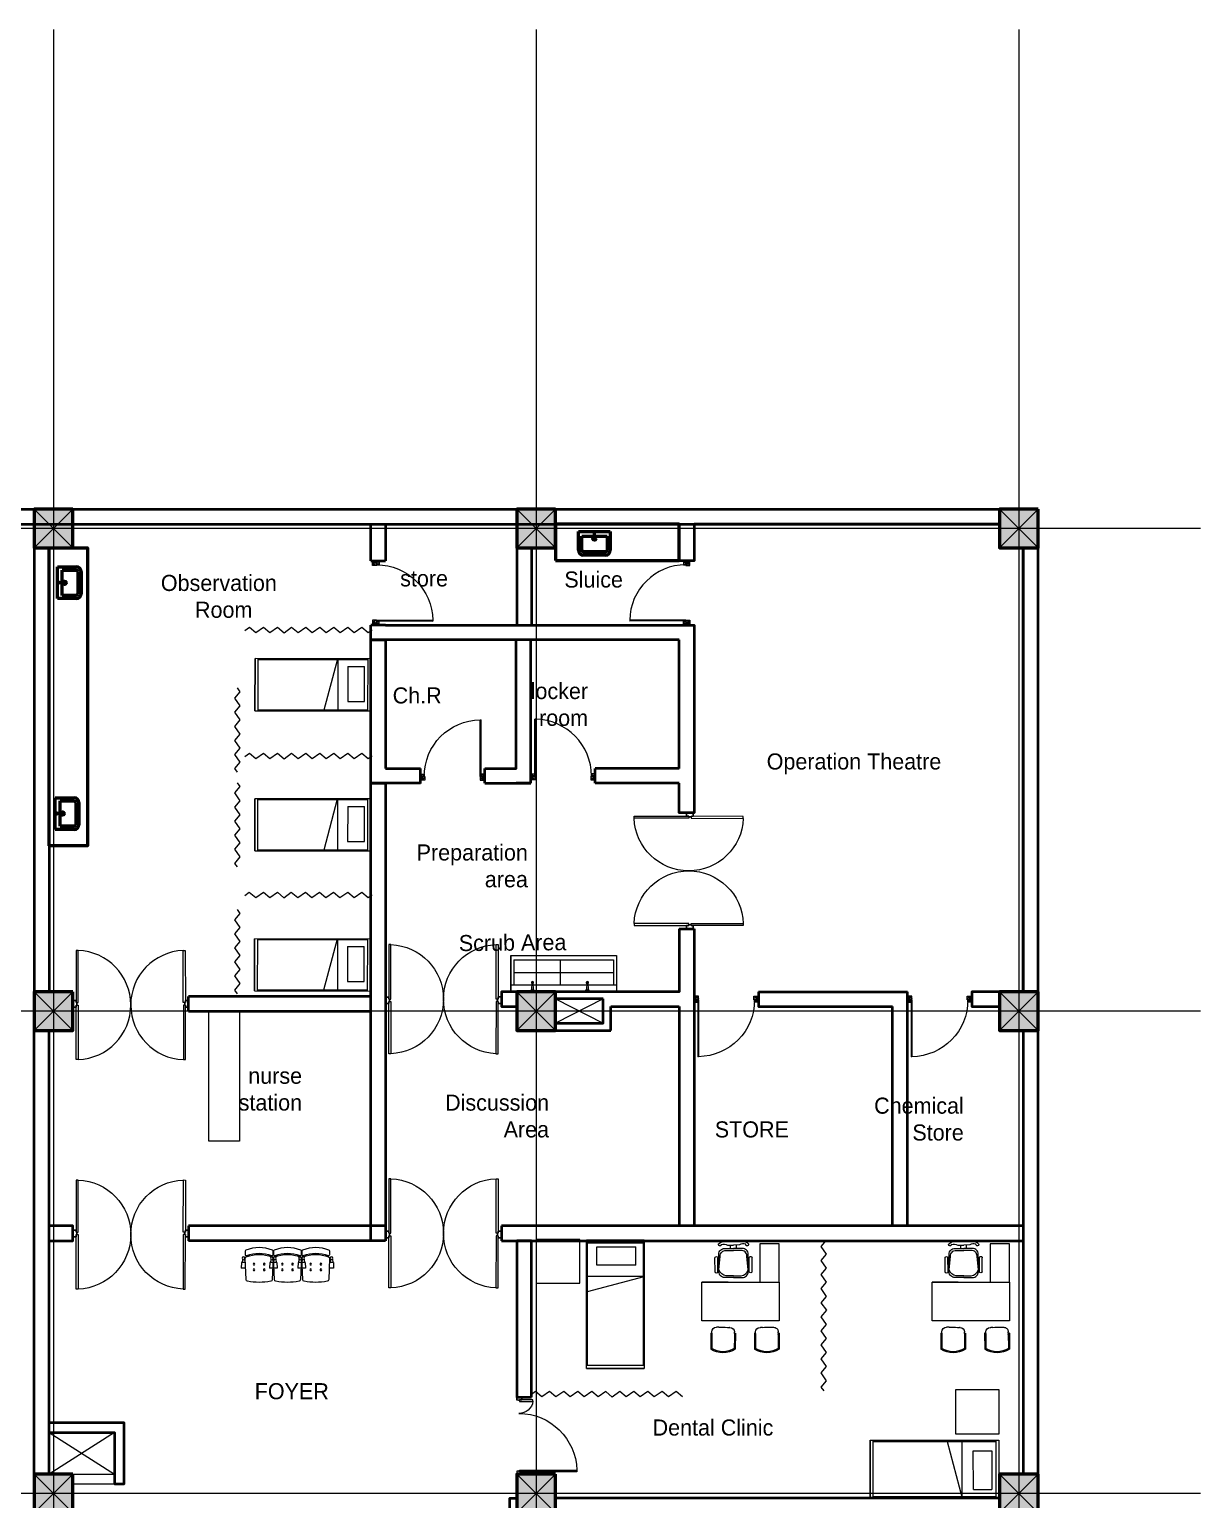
# Model space of a CAD drawing. Header units: millimetres. Extents: x 2342254 to 2635493, y 3886634 to 4043501.
# Drawn here: x 2515159 to 2533361, y 3992361 to 4015212 of the extents above; entities that cross this region are included whole.
import ezdxf

# ---------------------------------------------------------------- set-up
doc = ezdxf.new("R2010")
doc.units = ezdxf.units.MM
doc.header["$MEASUREMENT"] = 0
doc.linetypes.add('CENTER', pattern=[2, 1.25, -0.25, 0.25, -0.25])
doc.linetypes.add('DASHED', pattern=[0.75, 0.5, -0.25])
for name, color, linetype, lineweight in [('0newfurnture', 30, 'Continuous', 50), ('centreline', 52, 'CENTER', 5), ('Column-0.5', 14, 'Continuous', 50), ('door', 41, 'Continuous', 5), ('Door Opening-0.09', 253, 'Continuous', 9), ('furniture', 34, 'Continuous', 15), ('Furniture Hospital-0.09', 44, 'Continuous', 9), ('Hatch', 9, 'Continuous', 9), ('hidden lines', 205, 'DASHED', 5), ('WALL 0.2', 7, 'Continuous', 20), ('wall 0.4', 7, 'Continuous', 40), ('WINDOW', 152, 'Continuous', 30)]:
    doc.layers.add(name, color=color, linetype=linetype, lineweight=lineweight)
doc.layers.add('Text-0.2', color=7, linetype='Continuous')
doc.styles.add('arial.', font='arial.ttf')
doc.linetypes.add('ZIGZAG', pattern='A,0.0001,-0.2,[131,ltypeshp.shx,S=0.2,R=0,X=-0.2,Y=0],-0.4,[131,ltypeshp.shx,S=0.2,R=180,X=0.2,Y=0],-0.2', length=0.8001)

# ---------------------------------------------------------------- blocks, each defined once
blk = doc.blocks.new('2ft column')
at = {"layer": 'Hatch', "ltscale": 5}
h = blk.add_hatch(color=256, dxfattribs=at)
h.dxf.hatch_style = 1
h.paths.add_polyline_path([(2207385, 4176559), (2207985, 4176559), (2207985, 4175959), (2207385, 4175959)])
at = {"layer": 'Column-0.5', "ltscale": 5}
blk.add_lwpolyline([(2207385, 4176559), (2207985, 4176559), (2207985, 4175959), (2207385, 4175959)], close=True, dxfattribs=at)
at = {"layer": 'Defpoints', "ltscale": 5}
for points in [[(2207985, 4176559), (2207385, 4175959)], [(2207985, 4175959), (2207385, 4176559)]]:
    blk.add_lwpolyline(points, dxfattribs=at)
blk = doc.blocks.new('main grid')
at = {"layer": 'centreline', "ltscale": 5}
for p, q in [((2542161, 4018930), (2542161, 3976624)), ((2549661, 4018930), (2549661, 3976624)), ((2557161, 4018930), (2557161, 3976624)), ((2559988, 4011172), (2515645, 4011172)), ((2559988, 4003672), (2515645, 4003672)), ((2559388, 3996172), (2515045, 3996172)), ((2559988, 3996172), (2515645, 3996172))]:
    blk.add_line(p, q, dxfattribs=at)
at = {"layer": 'Hatch', "xscale": -1}
for p in [(4749846, -165087), (4757346, -165087), (4764846, -165087), (4749846, -172587), (4757346, -172587), (4764846, -172587), (4749846, -180087), (4757346, -180087), (4764846, -180087)]:
    blk.add_blockref('2ft column', p, dxfattribs=at)
blk = doc.blocks.new("door 3'3")
at = {"layer": 'door'}
for p, q in [((82769.36, -31237.4), (82769.36, -31203.37)), ((82769.84, -31203.37), (82769.36, -31203.37)), ((82769.84, -31237.4), (82769.84, -31203.37))]:
    blk.add_line(p, q, dxfattribs=at)
at = {"layer": 'door', "ltscale": 80}
for points in [[(82769.84, -31239.84), (82767.36, -31239.84), (82767.36, -31239.37), (82766.88, -31239.37), (82766.88, -31236.38), (82767.36, -31236.38), (82767.36, -31235.91), (82769.36, -31235.91), (82769.36, -31237.4), (82769.84, -31237.4)], [(82802.93, -31239.84), (82805.41, -31239.84), (82805.41, -31239.37), (82805.88, -31239.37), (82805.88, -31236.38), (82805.41, -31236.38), (82805.41, -31235.91), (82803.4, -31235.91), (82803.4, -31237.4), (82802.93, -31237.4)]]:
    blk.add_lwpolyline(points, close=True, dxfattribs=at)
blk.add_arc((82769.36, -31237.4), 34.04, 0, 89.20471, dxfattribs=at)
at = {"layer": 'Hatch'}
for centre, radius, start, end in [((82768.07, -31239.12), 3.04, 64.81981, 103.53483), ((82757.2, -31236.2), 10.64, 342.68423, 1.60142), ((82764.36, -31235.92), 4.57, 311.03249, 0.21009), ((82804.7, -31239.12), 3.04, 76.46517, 115.18019), ((82808.41, -31235.92), 4.57, 179.78991, 228.96751), ((82815.57, -31236.2), 10.64, 178.39858, 197.31577), ((82767.7, -31239.85), 2.68, 36.75824, 107.53286), ((82767.27, -31240.34), 1.96, 14.76809, 101.35249), ((82767.3, -31236.13), 3.25, 271.0473, 321.53187), ((82805.07, -31239.85), 2.68, 72.46714, 143.24176), ((82805.47, -31236.13), 3.25, 218.46813, 268.9527), ((82805.49, -31240.34), 1.96, 78.64751, 165.23191)]:
    blk.add_arc(centre, radius, start, end, dxfattribs=at)
blk = doc.blocks.new('MAIN DOOR')
at = {"layer": 'door', "ltscale": 1000}
for points in [[(2313.47, 188.53), (2347.4, 188.53), (2347.4, 187.28), (2313.47, 187.28)], [(2381.32, 188.53), (2348.88, 188.53), (2348.88, 187.28), (2381.32, 187.28)]]:
    blk.add_lwpolyline(points, close=True, dxfattribs=at)
for points in [[(2346.08, 190.6), (2346.08, 188.53)], [(2348.88, 188.12), (2347.4, 188.12), (2347.4, 188.53), (2346.08, 188.53), (2346.08, 190.6), (2350.2, 190.6)], [(2347.4, 188.12), (2348.88, 188.12), (2348.88, 188.53), (2350.2, 188.53), (2350.2, 190.6), (2346.08, 190.6)], [(2350.2, 190.6), (2350.2, 188.53)], [(2313.41, 120.66), (2347.33, 120.66), (2347.33, 121.91), (2313.41, 121.91), (2313.41, 120.66)], [(2348.82, 121.07), (2347.33, 121.07), (2347.33, 120.66), (2346.01, 120.66), (2346.01, 118.6), (2350.14, 118.6)], [(2347.33, 121.07), (2348.82, 121.07), (2348.82, 120.66), (2350.14, 120.66), (2350.14, 118.6), (2346.01, 118.6)], [(2346.01, 118.6), (2346.01, 120.66)], [(2381.26, 120.66), (2348.82, 120.66), (2348.82, 121.91), (2381.26, 121.91), (2381.26, 120.66)], [(2350.14, 118.6), (2350.14, 120.66)]]:
    blk.add_lwpolyline(points, dxfattribs=at)
at = {"layer": 'Door Opening-0.09', "ltscale": 1000}
for centre, radius, start, end in [((2347.4, 188.53), 33.94, 182.11678, 357.88255), ((2347.33, 120.66), 33.95, 2.11669, 177.88264)]:
    blk.add_arc(centre, radius, start, end, dxfattribs=at)
at = {"layer": 'WINDOW', "ltscale": 5}
blk.add_line((2350.14, 190.6), (2350.14, 190.6), dxfattribs=at)
blk = doc.blocks.new('d1')
at = {"layer": 'door'}
for p, q in [((2442.75, 10745.72), (2408.32, 10745.72)), ((2442.75, 10746.15), (2408.33, 10746.15)), ((2408.33, 10746.15), (2408.33, 10745.72))]:
    blk.add_line(p, q, dxfattribs=at)
at = {"layer": 'door', "ltscale": 80}
for points in [[(2445, 10779.7), (2445, 10781.99), (2444.56, 10781.99), (2444.56, 10782.43), (2441.8, 10782.43), (2441.8, 10781.99), (2441.36, 10781.99), (2441.36, 10780.14), (2442.75, 10780.14), (2442.75, 10779.7)], [(2445, 10746.15), (2445, 10743.87), (2444.56, 10743.87), (2444.56, 10743.43), (2441.8, 10743.43), (2441.8, 10743.87), (2441.36, 10743.87), (2441.36, 10745.72), (2442.75, 10745.72), (2442.75, 10746.15)]]:
    blk.add_lwpolyline(points, close=True, dxfattribs=at)
at = {"layer": 'Door Opening-0.09', "ltscale": 80}
blk.add_arc((2442.75, 10745.72), 34.42, 90, 179.27403, dxfattribs=at)
at = {"layer": 'hidden lines'}
for centre, radius, start, end in [((2441.64, 10791.37), 9.82, 268.39858, 287.31577), ((2441.38, 10784.76), 4.22, 269.78991, 318.96751), ((2444.33, 10781.34), 2.81, 166.46517, 205.18019), ((2445.01, 10781.68), 2.48, 162.46714, 233.24176), ((2441.57, 10782.05), 3, 308.46813, 358.9527), ((2445.46, 10782.07), 1.81, 168.64751, 255.23191), ((2441.64, 10734.49), 9.82, 72.68423, 91.60142), ((2441.38, 10741.1), 4.22, 41.03249, 90.21009), ((2444.33, 10744.52), 2.81, 154.81981, 193.53483), ((2445.01, 10744.18), 2.48, 126.75824, 197.53286), ((2441.57, 10743.81), 3, 1.0473, 51.53187), ((2445.46, 10743.79), 1.81, 104.76809, 191.35249)]:
    blk.add_arc(centre, radius, start, end, dxfattribs=at)
blk = doc.blocks.new('BED')
at = {"layer": 'Furniture Hospital-0.09'}
for p, q in [((-2.12, 0.475), (-2.12, -0.475)), ((-2.12, -0.475), (-2.12, 0.475)), ((-0.008, 0.475), (-2.12, 0.475)), ((-2.07, 0.475), (-2.07, -0.475)), ((-0.058, 0.455), (-2.07, 0.455)), ((-0.855, -0.455), (-0.61, 0.475)), ((-0.61, 0.475), (-0.61, -0.455)), ((-0.425, 0.336), (-0.426, -0.303)), ((-0.425, 0.336), (-0.121, 0.336)), ((-0.121, -0.303), (-0.121, 0.336)), ((-0.058, -0.475), (-0.058, 0.475)), ((-0.008, -0.475), (-0.008, 0.475)), ((-2.12, -0.475), (-0.008, -0.475)), ((-2.07, -0.455), (-0.058, -0.455)), ((-0.426, -0.303), (-0.121, -0.303))]:
    blk.add_line(p, q, dxfattribs=at)
blk = doc.blocks.new('scre')
at = {"layer": 'Furniture Hospital-0.09'}
for p, q in [((2549360, 3950857), (2549360, 3950293)), ((2549360, 3950293), (2549360, 3950857)), ((2549360, 3950857), (2551001, 3950857)), ((2549406, 3950788), (2549406, 3950395)), ((2549406, 3950788), (2549406, 3950395)), ((2549406, 3950788), (2550955, 3950788)), ((2550124, 3950788), (2550124, 3950395)), ((2550955, 3950788), (2550955, 3950395)), ((2551001, 3950857), (2551001, 3950293)), ((2551001, 3950857), (2551001, 3950293)), ((2550955, 3950589), (2549406, 3950589)), ((2551001, 3950395), (2549360, 3950395)), ((2551001, 3950293), (2549360, 3950293))]:
    blk.add_line(p, q, dxfattribs=at)
for points in [[(2549731, 3950293), (2549662, 3950293), (2549662, 3950298), (2549731, 3950298)], [(2549719, 3950298), (2549673, 3950298), (2549673, 3950321), (2549719, 3950321)], [(2550584, 3950293), (2550515, 3950293), (2550515, 3950298), (2550584, 3950298)], [(2550572, 3950298), (2550526, 3950298), (2550526, 3950321), (2550572, 3950321)]]:
    blk.add_lwpolyline(points, close=True, dxfattribs=at)
for points in [[(2549711, 3950321), (2549708, 3950439, 0.199366), (2549685, 3950439), (2549681, 3950321)], [(2550564, 3950321), (2550561, 3950439, 0.199366), (2550538, 3950439), (2550534, 3950321)]]:
    blk.add_lwpolyline(points, format="xyb", dxfattribs=at)
for centre, radius, start, end in [((2549696, 3950435), 18.5, 310.9481, 229.0519), ((2549696, 3950435), 13.8, 329.1321, 210.8679), ((2550549, 3950435), 18.5, 310.9481, 229.0519), ((2550549, 3950435), 13.8, 329.1321, 210.8679)]:
    blk.add_arc(centre, radius, start, end, dxfattribs=at)
blk = doc.blocks.new("door 5'")
at = {"layer": 'door', "ltscale": 1000}
for points in [[(2177525, 4317078), (2177525, 4317062), (2177516, 4317062), (2177516, 4317020), (2177473, 4317020), (2177474, 4317105)], [(2177525, 4317062), (2177525, 4317105), (2177474, 4317105), (2177473, 4317020)], [(2177474, 4317105), (2177516, 4317105)], [(2178689, 4317076), (2178689, 4317060), (2178697, 4317060), (2178697, 4317018), (2178740, 4317018), (2178740, 4317104)], [(2178689, 4317060), (2178689, 4317104), (2178740, 4317104), (2178740, 4317018)], [(2177473, 4317020), (2177516, 4317020)], [(2178697, 4316120), (2178697, 4317060), (2178671, 4317060), (2178671, 4316120), (2178697, 4316120)], [(2178740, 4317018), (2178697, 4317018)]]:
    blk.add_lwpolyline(points, dxfattribs=at)
blk.add_lwpolyline([(2177516, 4316839), (2177516, 4317062), (2177543, 4317062), (2177543, 4316839)], close=True, dxfattribs=at)
at = {"layer": 'Door Opening-0.09', "ltscale": 1000}
for centre, radius, start, end in [((2177516, 4317062), 224, 276.6944, 2.344), ((2178697, 4317076), 957, 180.3416, 268.4244)]:
    blk.add_arc(centre, radius, start, end, dxfattribs=at)
at = {"layer": 'WINDOW', "ltscale": 5}
blk.add_line((2177474, 4317104), (2177474, 4317104), dxfattribs=at)
blk = doc.blocks.new('TAP')
at = {"layer": 'Furniture Hospital-0.09', "linetype": 'Continuous'}
for p, q in [((0, 38), (0, -38)), ((5, 38), (0, 38)), ((5, 38), (5, -38)), ((30, 25), (5, 25)), ((30, 0), (5, 0)), ((30, 25), (30, -25)), ((56, 16), (30, 16)), ((51, 7), (48, 8)), ((59, 19), (57, 22)), ((73, 24), (73, 27)), ((88, 20), (89, 22)), ((97, 15), (125, 12)), ((97, 8), (100, 9)), ((5, -38), (0, -38)), ((30, -25), (5, -25)), ((56, -16), (30, -16)), ((51, -8), (48, -9)), ((60, -20), (58, -22)), ((74, -24), (74, -27)), ((88, -19), (90, -22)), ((97, -7), (100, -8)), ((97, -15), (125, -12))]:
    blk.add_line(p, q, dxfattribs=at)
for radius in [21.2, 19.7]:
    blk.add_circle((74, 0), radius, dxfattribs=at)
for centre, radius, start, end in [((74, 0), 27.2, 163.0512, 199.0512), ((74, 0), 24.2, 127.0512, 163.0512), ((74, 0), 27.2, 91.0512, 127.0512), ((74, 0), 24.2, 55.0512, 91.0512), ((74, 0), 27.2, 19.0512, 55.0512), ((74, 0), 24.2, 343.0512, 19.0512), ((95, 0), 32.6, 337.45, 22.55), ((74, 0), 24.2, 199.0512, 235.0512), ((74, 0), 27.2, 235.0512, 271.0512), ((74, 0), 24.2, 271.0512, 307.0512), ((74, 0), 27.2, 307.0512, 343.0512)]:
    blk.add_arc(centre, radius, start, end, dxfattribs=at)
blk = doc.blocks.new('bazin')
at = {"layer": '0newfurnture', "ltscale": 5}
for p, q in [((2434577, 4011590), (2435069, 4011590)), ((2434577, 4011295), (2434577, 4011590)), ((2434626, 4011295), (2434626, 4011516)), ((2434626, 4011516), (2434799, 4011516)), ((2434847, 4011516), (2435020, 4011516)), ((2435020, 4011516), (2435020, 4011295)), ((2435069, 4011590), (2435069, 4011295)), ((2434996, 4011270), (2434651, 4011270)), ((2434996, 4011221), (2434651, 4011221))]:
    blk.add_line(p, q, dxfattribs=at)
blk.add_circle((2434823, 4011477), 25.6, dxfattribs=at)
for centre, radius, start, end in [((2434651, 4011295), 73.8, 180, 270), ((2434651, 4011295), 24.6, 180, 270), ((2434996, 4011295), 73.8, 270, 0), ((2434996, 4011295), 24.6, 270, 0)]:
    blk.add_arc(centre, radius, start, end, dxfattribs=at)
at = {"layer": '0newfurnture', "ltscale": 5, "xscale": 0.9842520018725999, "yscale": 0.9842520018725999, "zscale": 0.9842520018725999, "rotation": 270}
blk.add_blockref('TAP', (2434823, 4011590), dxfattribs=at)
blk = doc.blocks.new('ADHIKRIT')
at = {"layer": 'furniture'}
for p, q in [((-245, 1046), (-569, 1047)), ((900, 1351), (0, 1351)), ((0, 1351), (0, -450)), ((0, 741), (0, 1351)), ((900, -450), (900, 1351)), ((1187, 1121), (1153, 1121)), ((1187, 1145), (1558, 1147)), ((1187, 1145), (1187, 1121)), ((1187, 1121), (1545, 1123)), ((-245, 980), (-569, 981)), ((1048, 956), (1048, 1014)), ((1050, 758), (1050, 711)), ((1050, 700), (1050, 711)), ((-789, 683), (-869, 683)), ((-789, 547), (-869, 547)), ((1189, 595), (1157, 595)), ((1187, 595), (1187, 571)), ((1187, 571), (1558, 573)), ((1189, 595), (1286, 595)), ((1287, 595), (1545, 597)), ((-900, 0), (0, 0)), ((-900, -450), (-900, 0)), ((-247, 247), (-571, 248)), ((-247, 182), (-571, 182)), ((1189, 102), (1157, 102)), ((1187, 126), (1558, 124)), ((1187, 102), (1187, 126)), ((1189, 102), (1286, 101)), ((1287, 101), (1545, 100)), ((1048, -260), (1048, -318)), ((1050, -4), (1050, -14)), ((1050, -61), (1050, -14)), ((0, -450), (-900, -450)), ((0, -450), (900, -450)), ((1187, -425), (1153, -425)), ((1187, -425), (1545, -426)), ((1187, -449), (1187, -425)), ((1187, -449), (1558, -450))]:
    blk.add_line(p, q, dxfattribs=at)
for points in [[(-897, 962, 0.207066), (-957, 755), (-957, 615)], [(-885, 900, 0.214578), (-869, 755), (-869, 615)], [(-110, 614), (-109, 818, 0.414214), (-246, 955), (-655, 956, 0.418376), (-789, 820), (-789, 615)], [(-153, 614), (-152, 788, 0.28028), (-288, 955), (-610, 925, 0.418376), (-744, 789), (-745, 615)], [(-899, 268, -0.207066), (-958, 476), (-957, 615)], [(-886, 330, -0.214578), (-870, 475), (-869, 615)], [(-110, 614), (-110, 409, -0.414214), (-247, 273), (-656, 274, -0.418376), (-790, 410), (-789, 615)], [(-153, 614), (-153, 440, -0.28028), (-290, 273), (-612, 304, -0.418376), (-745, 441), (-745, 615)]]:
    blk.add_lwpolyline(points, format="xyb", dxfattribs=at)
for centre, radius, start, end in [((-569, 1014), 32.9, 89.8702, 269.8702), ((-245, 1013), 32.9, 269.8702, 89.8702), ((1154, 1015), 106, 90.3083, 180.3083), ((1203, 1157), 39.5, 294.3355, 296.5711), ((1099, 860), 518, 329.4756, 30.5244), ((1099, 860), 542, 328.0257, 31.9845), ((-881, 933), 33.3, 262.3354, 120.0474), ((1753, 864), 711, 172.5908, 188.6233), ((1157, 701), 106, 180.3083, 270.3083), ((-882, 297), 33.3, 239.693, 97.4051), ((-571, 215), 32.9, 89.8702, 269.8702), ((-253, 214), 33.4, 280.4483, 79.5122), ((1157, -4), 106, 89.6917, 179.6917), ((1099, -163), 518, 329.4756, 30.5244), ((1099, -163), 542, 328.0155, 31.9743), ((1753, -168), 711, 171.3767, 187.4092), ((1154, -319), 106, 179.6917, 269.6917), ((1203, -461), 39.5, 63.4289, 65.6645)]:
    blk.add_arc(centre, radius, start, end, dxfattribs=at)
blk = doc.blocks.new('BANCAS')
at = {"layer": 'Furniture Hospital-0.09'}
for p, q in [((-0.236, -0.247), (-0.314, -0.247)), ((-0.309, -0.347), (-0.314, -0.247)), ((0.314, -0.25), (0.236, -0.25)), ((0.309, -0.35), (0.314, -0.25)), ((-0.241, -0.347), (-0.309, -0.347)), ((-0.294, -0.405), (-0.3, -0.347)), ((-0.256, -0.405), (-0.25, -0.347)), ((0.309, -0.35), (0.241, -0.35)), ((0.256, -0.409), (0.25, -0.35)), ((0.294, -0.409), (0.3, -0.35))]:
    blk.add_line(p, q, dxfattribs=at)
blk.add_lwpolyline([(0.227, -0.048, 0.346546), (0.203, -0.019, 0.095695), (-0.203, -0.019, 0.346546), (-0.227, -0.048), (-0.244, -0.417, 0.318973), (-0.225, -0.447, 0.193005), (0.225, -0.447, 0.318973), (0.244, -0.417)], format="xyb", close=True, dxfattribs=at)
blk.add_lwpolyline([(-0.245, -0.522), (-0.245, -0.489, -0.522832), (-0.218, -0.471, 0.18), (0.218, -0.471, -0.522832), (0.245, -0.489), (0.245, -0.547, -0.306573), (0.232, -0.565, -0.192782), (-0.232, -0.565, -0.306573), (-0.245, -0.547), (-0.245, -0.504)], format="xyb", dxfattribs=at)
for centre, radius in [((-0.09, -0.22), 0.015), ((0.09, -0.22), 0.015), ((-0.275, -0.422), 0.025), ((-0.09, -0.32), 0.015), ((0.09, -0.32), 0.015), ((0.275, -0.425), 0.025)]:
    blk.add_circle(centre, radius, dxfattribs=at)
blk = doc.blocks.new('A$C72AE6952')
at = {"ltscale": 20, "xscale": 800, "yscale": 800, "zscale": 800, "row_count": 1, "column_count": 3, "row_spacing": 0, "column_spacing": 440.0000000000001}
blk.add_blockref('BANCAS', (-440, 0), dxfattribs=at)

msp = doc.modelspace()

# ---------------------------------------------------------------- linework, layer by layer
at = {"layer": '0newfurnture', "ltscale": 5}
for points in [[(2523333.6, 4006959.2), (2525257.7, 4006959.2), (2525257.7, 4007523.4), (2523333.6, 4007523.4)], [(2515463.6, 4002523.4), (2515463.6, 4007153.4), (2516063.6, 4007153.4), (2516063.6, 4002523.4)]]:
    msp.add_lwpolyline(points, close=True, dxfattribs=at)
at = {"layer": 'furniture'}
for points in [[(2523033.6, 3995723.3), (2523715.7, 3995723.3), (2523715.7, 3996405.4), (2523033.6, 3996405.4)], [(2529549.8, 3994064.1), (2529549.8, 3993382), (2530231.9, 3993382), (2530231.9, 3994064.1)]]:
    msp.add_lwpolyline(points, close=True, dxfattribs=at)
at = {"layer": 'Furniture Hospital-0.09'}
msp.add_lwpolyline([(2517946.1, 3999952.4), (2518423.4, 3999952.4), (2518423.4, 3997929.2), (2517946.1, 3997929.2)], close=True, dxfattribs=at)
at = {"layer": 'Furniture Hospital-0.09', "ltscale": 30}
msp.add_lwpolyline([(2523333.6, 3999653.4), (2523810, 3999653.4)], dxfattribs=at)
at = {"layer": 'Hatch', "lineweight": 5, "ltscale": 5}
for points in [[(2523333.6, 4000143.4), (2524073.6, 3999763.4)], [(2524073.6, 4000143.4), (2523333.6, 3999763.4)]]:
    msp.add_lwpolyline(points, dxfattribs=at)
at = {"layer": 'Hatch', "ltscale": 5}
for points in [[(2516483.6, 3993403.4), (2515463.6, 3992753.4)], [(2515463.6, 3993403.4), (2516483.6, 3992753.4)]]:
    msp.add_lwpolyline(points, dxfattribs=at)
at = {"layer": 'WALL 0.2', "ltscale": 5}
for points in [[(2515833.6, 3992753.4), (2516483.6, 3992753.4)], [(2515833.6, 3992603.4), (2516483.6, 3992603.4)]]:
    msp.add_lwpolyline(points, dxfattribs=at)
at = {"layer": 'wall 0.4', "ltscale": 5}
for p, q in [((2506183.6, 4007753.4), (2530233.6, 4007753.4)), ((2515833.6, 4007753.4), (2520693.6, 4007753.4)), ((2506183.6, 4007523.4), (2530233.6, 4007523.4)), ((2520464.1, 4006953.4), (2520463.6, 4007523.4)), ((2520693.6, 4007523.4), (2520693.6, 4006953.3)), ((2515233.6, 4007153.4), (2515233.6, 4000253.4)), ((2515463.6, 4007153.4), (2515463.6, 4000253.4)), ((2515463.6, 4007153.4), (2515463.6, 4001523.4)), ((2530603.6, 4007153.4), (2530603.6, 4000253.4)), ((2530833.6, 4007153.4), (2530833.6, 4000253.4)), ((2520693.6, 4005953.4), (2520463.6, 4005953.4)), ((2520463.6, 4005723.4), (2520463.6, 4005953.4)), ((2520463.6, 4003493.4), (2520463.6, 4005723.4)), ((2520463.6, 4005723.4), (2520693.6, 4005723.4)), ((2525257.7, 4005723.4), (2520463.6, 4005723.4)), ((2520693.6, 4005723.4), (2520693.6, 4003723.4)), ((2522953, 4003493.6), (2522953, 4005723.4)), ((2525257.7, 4003723.4), (2525257.7, 4005723.4)), ((2520693.6, 4003723.4), (2521236.4, 4003723.4)), ((2525257.7, 4003723.4), (2523952.9, 4003723.8)), ((2520463.6, 4003323.4), (2520463.6, 4003493.4)), ((2520463.6, 4003493.4), (2520693.6, 4003493.4)), ((2521236.4, 4003493.4), (2520463.6, 4003493.4)), ((2520463.6, 3996383.4), (2520463.6, 4003323.4)), ((2520693.6, 4003493.4), (2520693.6, 3996383.4)), ((2522236.4, 4003493.6), (2522953, 4003493.6)), ((2525257.7, 4003493.4), (2523952.9, 4003493.8)), ((2515463.6, 4001293.4), (2515463.6, 4000253.4)), ((2525257.7, 4001232.4), (2525487.7, 4001232.4)), ((2520463.6, 4000182.4), (2517633.7, 4000182.4)), ((2517633.7, 3999952.4), (2517633.7, 4000182.4)), ((2528573.6, 4000252.9), (2528803.6, 4000252.9)), ((2528803.6, 3996613.4), (2528803.6, 4000252.9)), ((2517633.7, 3999952.4), (2520463.6, 3999952.4)), ((2524193.6, 3999653.4), (2524193.6, 4000023.4)), ((2528573.6, 3996613.4), (2528573.6, 4000022.9)), ((2515233.6, 3992753.4), (2515233.6, 3999653.4)), ((2515463.6, 3992753.4), (2515463.6, 3999653.4)), ((2523333.6, 3999653.4), (2524017.3, 3999653.4)), ((2524017.3, 3999653.4), (2524193.6, 3999653.4)), ((2530603.6, 3999653.4), (2530603.6, 3992753.4)), ((2530833.6, 3999653.4), (2530833.6, 3992753.4)), ((2517633.7, 3996613.4), (2517633.7, 3996383.4)), ((2528573.6, 3996613.4), (2522493.6, 3996613.7)), ((2522493.6, 3996613.7), (2522493.6, 3996383.7)), ((2530502, 3996613.4), (2528573.6, 3996613.4)), ((2522493.6, 3996383.7), (2530603.6, 3996383.4)), ((2530603.6, 3996383.4), (2530603.6, 3994503.4)), ((2530603.6, 3994383.4), (2530603.6, 3992753.4))]:
    msp.add_line(p, q, dxfattribs=at)
for points in [[(2523333.6, 4007753.4), (2530233.6, 4007753.4)], [(2530233.6, 4007523.4), (2525487.7, 4007523.4), (2525487.5, 4006953.3), (2525257.5, 4006953.3), (2525257.7, 4007523.4), (2523333.6, 4007523.4)], [(2515233.6, 4007153.4), (2515233.6, 4000253.4)], [(2520463.6, 4006953.3), (2520693.6, 4006953.3)], [(2522733.6, 4007153.4), (2522733.6, 4005953.4)], [(2522963.6, 4007153.4), (2522963.6, 4005953.4)], [(2530603.6, 4000253.4), (2530603.6, 4007153.4)], [(2530833.6, 4007153.4), (2530833.6, 4000253.4)], [(2520693.6, 4005953.4), (2525487.7, 4005953.4), (2525487.7, 4005723.4)], [(2522236.4, 4003723.6), (2522723, 4003723.6), (2522723, 4005723.4)], [(2525487.7, 4005723.4), (2525487.7, 4003032.4), (2525257.7, 4003032.4), (2525257.7, 4003493.4)], [(2521236.4, 4003492.9), (2521236.4, 4003723.4)], [(2522236.4, 4003493.6), (2522236.4, 4003724.2)], [(2523952.9, 4003493.8), (2523952.9, 4003723.8)], [(2522953, 4003493.4), (2522723, 4003493.4)], [(2525257.7, 4001232.4), (2525257.6, 4000253.4), (2523333.6, 4000253.4)], [(2525487.7, 4001232.4), (2525487.6, 4000253.3)], [(2522732.6, 4000253.4), (2522493.6, 4000253.5), (2522493.6, 4000023.5), (2522733.6, 4000023.4)], [(2525487.6, 4000253.3), (2525487.6, 3996613.4)], [(2526487.6, 4000253.2), (2526487.5, 4000023), (2528573.6, 4000022.9)], [(2526487.6, 4000253.2), (2528573.6, 4000252.9)], [(2530233.6, 4000253.4), (2529803.6, 4000253.4), (2529803.6, 4000023.4), (2530233.6, 4000023.4)], [(2524193.6, 4000023.4), (2525257.6, 4000023.4)], [(2525257.6, 4000023.2), (2525257.6, 3996613.4)], [(2530603.6, 3999653.4), (2530603.6, 3996613.4), (2528803.6, 3996613.4)], [(2530833.6, 3999653.4), (2530833.6, 3992753.4)], [(2515463.6, 3996383.4), (2515833.8, 3996383.4), (2515833.8, 3996613.4), (2515463.6, 3996613.4)], [(2520693.6, 3996613.4), (2517633.7, 3996613.4)], [(2526154.5, 3996613.4), (2526034.5, 3996613.4)], [(2520693.6, 3996383.4), (2517633.7, 3996383.4)], [(2515463.6, 3993403.4), (2516483.6, 3993403.4), (2516483.6, 3992603.4), (2516633.6, 3992603.4), (2516633.6, 3993553.4), (2515463.6, 3993553.4)], [(2522733.6, 3992153.4), (2522623.6, 3992153.4), (2522623.6, 3992383.4), (2522733.6, 3992383.4)], [(2529133.6, 3992383.4), (2523333.6, 3992383.4)], [(2530233.6, 3992383.4), (2526212.9, 3992383.4)]]:
    msp.add_lwpolyline(points, dxfattribs=at)
for points in [[(2524073.6, 4000143.4), (2523333.6, 4000143.4), (2523333.6, 3999763.4), (2524073.6, 3999763.4)], [(2522963.6, 3993953.4), (2522963.7, 3996383.6), (2522733.7, 3996383.6), (2522733.6, 3993953.5)]]:
    msp.add_lwpolyline(points, close=True, dxfattribs=at)
at = {"layer": 'WINDOW', "linetype": 'ZIGZAG', "lineweight": 20, "ltscale": 0.5}
for points in [[(2518507, 4005869.8), (2518579.3, 4005919.9), (2518677.9, 4005836.9), (2518797.7, 4005919.9), (2518896.3, 4005836.9), (2519016.1, 4005919.9), (2519117.2, 4005834.7), (2519232.1, 4005921.9), (2519333.1, 4005836.9), (2519452.9, 4005919.9), (2519551.4, 4005836.9), (2519671.2, 4005919.9), (2519769.8, 4005836.9), (2519889.6, 4005919.9), (2519988.2, 4005836.9), (2520108, 4005919.9), (2520206.6, 4005836.9), (2520326.4, 4005919.9), (2520425, 4005836.9), (2520486.5, 4005879.5)], [(2518392.4, 4003665.8), (2518350, 4003721.6), (2518435, 4003822.6), (2518352.1, 4003942.4), (2518435, 4004041), (2518352.1, 4004160.8), (2518435, 4004259.4), (2518352.1, 4004379.2), (2518435, 4004477.8), (2518352.1, 4004597.6), (2518435, 4004696.2), (2518352.1, 4004816), (2518435, 4004914.6), (2518392.4, 4004976.1)], [(2518507, 4003911.2), (2518579.3, 4003961.3), (2518677.9, 4003878.3), (2518797.7, 4003961.3), (2518896.3, 4003878.3), (2519016.1, 4003961.3), (2519117.2, 4003876.2), (2519232.1, 4003963.3), (2519333.1, 4003878.3), (2519452.9, 4003961.3), (2519551.4, 4003878.3), (2519671.2, 4003961.3), (2519769.8, 4003878.3), (2519889.6, 4003961.3), (2519988.2, 4003878.3), (2520108, 4003961.3), (2520206.6, 4003878.3), (2520326.4, 4003961.3), (2520425, 4003878.3), (2520486.5, 4003920.9)], [(2518392.4, 4002193.3), (2518350, 4002249.1), (2518435, 4002350.1), (2518352.1, 4002469.9), (2518435, 4002568.5), (2518352.1, 4002688.3), (2518435, 4002786.9), (2518352.1, 4002906.7), (2518435, 4003005.3), (2518352.1, 4003125.1), (2518435, 4003223.7), (2518352.1, 4003343.5), (2518435, 4003442.1), (2518392.4, 4003503.6)], [(2518504.3, 4001750.2), (2518576.6, 4001800.3), (2518675.2, 4001717.3), (2518795, 4001800.3), (2518893.6, 4001717.3), (2519013.4, 4001800.3), (2519114.5, 4001715.2), (2519229.3, 4001802.3), (2519330.3, 4001717.3), (2519450.1, 4001800.3), (2519548.7, 4001717.3), (2519668.5, 4001800.3), (2519767.1, 4001717.3), (2519886.9, 4001800.3), (2519985.5, 4001717.3), (2520105.3, 4001800.3), (2520203.9, 4001717.3), (2520323.7, 4001800.3), (2520422.3, 4001717.3), (2520483.8, 4001759.9)], [(2518392.4, 4000223.6), (2518350, 4000279.5), (2518435, 4000380.5), (2518352.1, 4000500.3), (2518435, 4000598.9), (2518352.1, 4000718.7), (2518435, 4000817.3), (2518352.1, 4000937.1), (2518435, 4001035.6), (2518352.1, 4001155.5), (2518435, 4001254), (2518352.1, 4001373.8), (2518435, 4001472.4), (2518392.4, 4001533.9)], [(2527543.5, 3996392.8), (2527460.5, 3996294.2), (2527543.5, 3996174.4), (2527460.5, 3996075.8), (2527543.5, 3995956), (2527460.5, 3995857.4), (2527543.5, 3995737.6), (2527460.5, 3995639.1), (2527543.5, 3995519.3), (2527458.4, 3995418.1), (2527545.5, 3995303.3), (2527460.5, 3995202.3), (2527543.5, 3995082.5), (2527460.5, 3994983.9), (2527543.5, 3994864.1), (2527460.5, 3994765.5), (2527543.5, 3994645.7), (2527460.5, 3994547.1), (2527543.5, 3994427.3), (2527460.5, 3994328.8), (2527543.5, 3994209), (2527460.5, 3994110.4), (2527503.1, 3994048.9)], [(2525307.6, 3993955.5), (2525209, 3994038.4), (2525089.2, 3993955.5), (2524990.6, 3994038.4), (2524870.8, 3993955.5), (2524772.2, 3994038.4), (2524652.4, 3993955.5), (2524553.8, 3994038.4), (2524434, 3993955.5), (2524332.9, 3994040.6), (2524218.1, 3993953.4), (2524117.1, 3994038.4), (2523997.3, 3993955.5), (2523898.7, 3994038.4), (2523778.9, 3993955.5), (2523680.3, 3994038.4), (2523560.5, 3993955.5), (2523461.9, 3994038.4), (2523342.1, 3993955.5), (2523243.5, 3994038.4), (2523123.7, 3993955.5), (2523025.1, 3994038.4), (2522963.6, 3993995.9)]]:
    msp.add_lwpolyline(points, dxfattribs=at)

# ---------------------------------------------------------------- block references
at = {"layer": '0newfurnture'}
msp.add_blockref('bazin', (89116, -4180.1), dxfattribs=at)
at = {"layer": '0newfurnture', "rotation": 90}
for p in [(6527183, 1571788.7), (6527150.2, 1568199.8)]:
    msp.add_blockref('bazin', p, dxfattribs=at)
at = {"layer": 'door', "xscale": -0.9473750180788149, "yscale": 0.9473750180788149, "zscale": 0.9473750180788149, "rotation": 90.00401332456309}
msp.add_blockref("door 5'", (6612505.4, 6057123.9), dxfattribs=at)
at = {"layer": 'Door Opening-0.09'}
for name, p, xscale, yscale, zscale, rotation in [("door 3'3", (3320425.5, 1883314.6), -25.64102901525867, 25.64102901525867, 25.64102901525867, 269.970605998087), ("door 3'3", (1725490.6, 1883314.6), 25.64102901525867, 25.64102901525867, 25.64102901525867, 90.02939400156558), ('d1', (2797672.5, 4066394.5), -25.64102998076803, 25.64102998076803, 25.64102998076803, 90.03333511425912), ('d1', (2247516.9, 4066401.6), 25.64102998076803, 25.64102998076803, 25.64102998076803, 269.9666648857409), ('MAIN DOOR', (2466724.9, 4006047.6), -24.99999476308163, 24.99999476308163, 24.99999476308163, 179.9508515784996), ('MAIN DOOR', (2520649.6, 3941366.7), 24.99999476308163, 24.99999476308163, 24.99999476308163, 90.04973591480129), ('MAIN DOOR', (2525508.9, 4058820.2), -24.99999476308163, 24.99999476308163, 24.99999476308163, 89.95085157849962), ('d1', (2250051.5, 3937332.4), -25.64102998076803, 25.64102998076803, 25.64102998076803, 270.0333351142592), ('d1', (2253367.5, 3937331.9), -25.64102998076803, 25.64102998076803, 25.64102998076803, 270.0333351142592), ('MAIN DOOR', (2525508.9, 4055180.1), -24.99999476308163, 24.99999476308163, 24.99999476308163, 89.95085157849962), ('MAIN DOOR', (2512817.8, 3937799.1), -24.99999476308163, 24.99999476308163, 24.99999476308163, 269.9502640851987)]:
    msp.add_blockref(name, p, dxfattribs=dict(at, xscale=xscale, yscale=yscale, zscale=zscale, rotation=rotation))
at = {"layer": 'furniture', "xscale": -947.368421052245, "yscale": 947.368421052245, "zscale": 947.368421052245}
for p, rotation in [((2524264.3, 3996405.4), 270), ((2530231.9, 3992833.4), 180)]:
    msp.add_blockref('BED', p, dxfattribs=dict(at, rotation=rotation))
at = {"layer": 'furniture', "extrusion": (0, 0, -1), "xscale": 0.6669998082076751, "yscale": 0.6669998082076751, "zscale": -0.6669998082076751, "rotation": 270.0000000000001}
for p in [(-2526511.8, 3995737.7), (-2530088.9, 3995737.7)]:
    msp.add_blockref('ADHIKRIT', p, dxfattribs=at)
at = {"layer": 'Furniture Hospital-0.09'}
for name, p, xscale, yscale, zscale, rotation in [('BED', (2520470.3, 4005024.8), 851.8518518849082, 851.8518518849082, 851.8518518849082, 359.928029514683), ('BED', (2520467.5, 4002846.8), 851.8518518849082, 851.8518518849082, 851.8518518849082, 359.928029514683), ('BED', (2520464.8, 4000668.8), 851.8518518849082, 851.8518518849082, 851.8518518849082, 359.928029514683), ('A$C72AE6952', (2519216.3, 3995737.2), -1.107692350907673, 1.107692350907673, 1.107692306891935, 180)]:
    msp.add_blockref(name, p, dxfattribs=dict(at, xscale=xscale, yscale=yscale, zscale=zscale, rotation=rotation))
at = {"layer": 'wall 0.4'}
for name, p in [('main grid', (-26627.1, -3718.4)), ('scre', (-26718.6, 49960.2))]:
    msp.add_blockref(name, p, dxfattribs=at)

# ---------------------------------------------------------------- texts
at = {"layer": 'Text-0.2', "ltscale": 5, "char_height": 250, "style": 'arial.'}
for s, insert, attachment_point, rotation in [('\\pi-964.22;{\\fStylus BT|b0|i0|c0|p34;Observation \\P\\pi-433.66;Room}', (2518165.7, 4006062.8), 7, 0.00077), ('{\\fStylus BT|b0|i0|c0|p34;store}', (2521664.3, 4006550.2), 9, 359.99923), ('{\\fStylus BT|b0|i0|c0|p34;Sluice}', (2524383.3, 4006532.8), 9, 359.99923), ('{\\fStylus BT|b0|i0|c0|p34;Ch.R}', (2521565.8, 4004731.1), 9, 359.99923), ('{\\fStylus BT|b0|i0|c0|p34;locker \\Proom}', (2523840.9, 4004383.2), 9, 359.99923), ('{\\fStylus BT|b0|i0|c0|p34;Operation Theatre}', (2529330.5, 4003633), 9, 359.99923), ('{\\fStylus BT|b0|i0|c0|p34;Preparation \\Parea}', (2522905.6, 4001873.5), 9, 359.99923), ('\\pi-750,l1000,t1000;{\\fStylus BT|b0|i0|c0|p34;Scrub Area}', (2523505.6, 4000896.6), 9, 0.52291), ('{\\fStylus BT|b0|i0|c0|p34;nurse \\Pstation}', (2519396.5, 3998403.2), 9, 359.99923), ('{\\fStylus BT|b0|i0|c0|p34;Discussion\\P Area}', (2523235.3, 3997985.8), 9, 359.99923), ('{\\fStylus BT|b0|i0|c0|p34;Chemical\\PStore}', (2529680.5, 3997938.1), 9, 359.99923), ('{\\fStylus BT|b0|i0|c0|p34;STORE}', (2526962.6, 3997985.8), 9, 359.99923), ('{\\fStylus BT|b0|i0|c0|p34;FOYER}', (2519812.2, 3993916.7), 9, 359.99923), ('{\\fStylus BT|b0|i0|c0|p34;Dental Clinic}', (2526720.5, 3993352.3), 9, 359.99923)]:
    msp.add_mtext(s, dxfattribs=dict(at, insert=insert, attachment_point=attachment_point, rotation=rotation))

doc.saveas('drawing.dxf')
